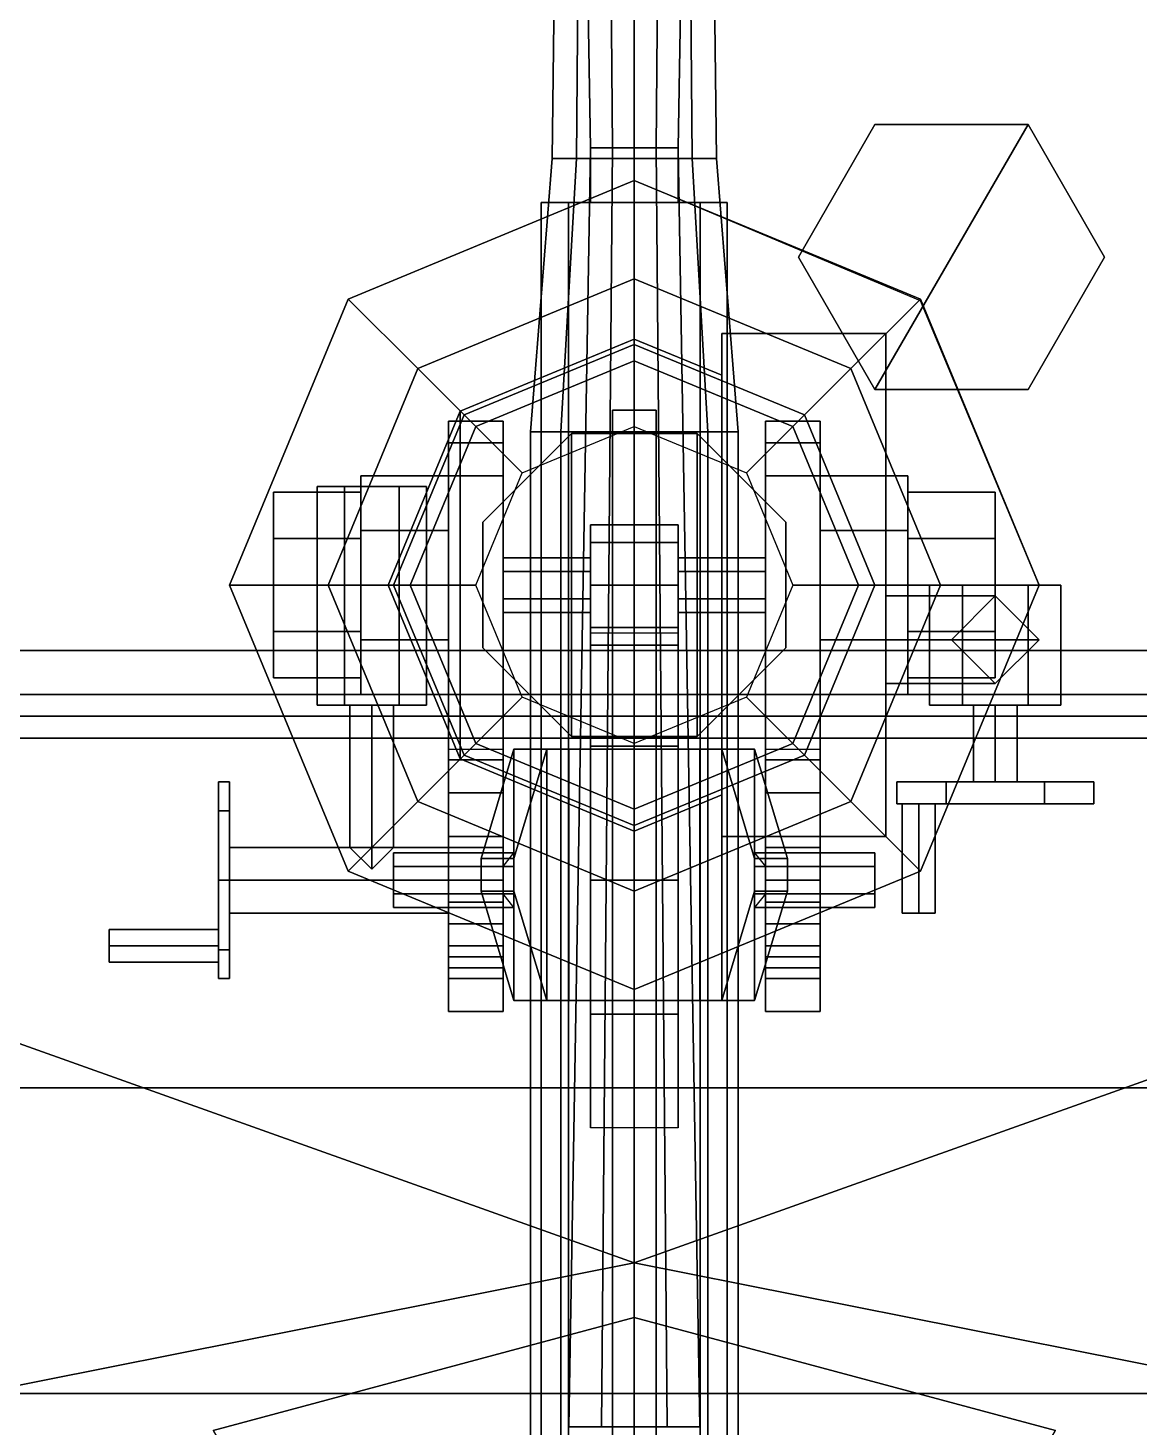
# Model space of a CAD drawing. Header units: millimetres. Extents: x -1.8 to 3, y -54.2 to 42.9.
# Drawn here: x -0.554 to 0.461, y -43.5 to -42.221 of the extents above; entities that cross this region are included whole.
import ezdxf

# ---------------------------------------------------------------- set-up
doc = ezdxf.new("R2010")
doc.units = ezdxf.units.MM
for name, color, linetype in [('barrel', 1, 'Continuous'), ('gun', 1, 'Continuous'), ('sleeve', 5, 'Continuous'), ('turret', 2, 'Continuous')]:
    doc.layers.add(name, color=color, linetype=linetype)

msp = doc.modelspace()

# ---------------------------------------------------------------- linework, layer by layer
for points in [[(-1.57, -41.73, 44.44), (-1.57, -43.19, 44.44), (1.57, -43.19, 44.44), (1.57, -41.73, 44.44)], [(0, -42.36, 44.44), (-0.2616, -42.4684, 44.44), (-0.2616, -42.4684, 44.65), (0, -42.36, 44.65)], [(0, -42.36, 44.65), (-0.2616, -42.4684, 44.65), (-0.198, -42.532, 44.65), (0, -42.45, 44.65)], [(0.2616, -42.47, 44.44), (0, -42.36, 44.44), (0, -42.36, 44.65), (0.2616, -42.4684, 44.65)], [(0.2616, -42.4684, 44.65), (0, -42.36, 44.65), (0, -42.45, 44.65), (0.198, -42.532, 44.65)], [(0, -42.45, 44.65), (-0.198, -42.532, 44.65), (-0.1556, -42.5744, 44.79), (0, -42.51, 44.79)], [(0.198, -42.532, 44.65), (0, -42.45, 44.65), (0, -42.51, 44.79), (0.1556, -42.5744, 44.79)], [(-0.2616, -42.4684, 44.44), (-0.37, -42.73, 44.44), (-0.37, -42.73, 44.65), (-0.2616, -42.4684, 44.65)], [(-0.2616, -42.4684, 44.65), (-0.37, -42.73, 44.65), (-0.28, -42.73, 44.65), (-0.198, -42.532, 44.65)], [(0.37, -42.73, 44.65), (0.2616, -42.4684, 44.65), (0.198, -42.532, 44.65), (0.28, -42.73, 44.65)], [(0.37, -42.73, 44.44), (0.2616, -42.47, 44.44), (0.2616, -42.4684, 44.65), (0.37, -42.73, 44.65)], [(-0.145, -42.585, 44.86), (0, -42.525, 44.86), (0, -42.51, 44.79), (-0.1556, -42.5744, 44.79)], [(0, -42.525, 44.86), (0.145, -42.585, 44.86), (0.1556, -42.5744, 44.79), (0, -42.51, 44.79)], [(-0.198, -42.532, 44.65), (-0.28, -42.73, 44.65), (-0.22, -42.73, 44.79), (-0.1556, -42.5744, 44.79)], [(-0.1025, -42.6275, 45.44), (0, -42.585, 45.44), (0, -42.525, 44.86), (-0.145, -42.585, 44.86)], [(0, -42.585, 45.44), (0.1025, -42.6275, 45.44), (0.145, -42.585, 44.86), (0, -42.525, 44.86)], [(0.28, -42.73, 44.65), (0.198, -42.532, 44.65), (0.1556, -42.5744, 44.79), (0.22, -42.73, 44.79)], [(-0.205, -42.73, 44.86), (-0.145, -42.585, 44.86), (-0.1556, -42.5744, 44.79), (-0.22, -42.73, 44.79)], [(0.145, -42.585, 44.86), (0.205, -42.73, 44.86), (0.22, -42.73, 44.79), (0.1556, -42.5744, 44.79)], [(-0.145, -42.73, 45.44), (-0.1025, -42.6275, 45.44), (-0.145, -42.585, 44.86), (-0.205, -42.73, 44.86)], [(0.1025, -42.6275, 45.44), (0.145, -42.73, 45.44), (0.205, -42.73, 44.86), (0.145, -42.585, 44.86)], [(-0.37, -42.73, 44.44), (-0.2616, -42.9916, 44.44), (-0.2616, -42.9916, 44.65), (-0.37, -42.73, 44.65)], [(-0.37, -42.73, 44.65), (-0.2616, -42.9916, 44.65), (-0.198, -42.928, 44.65), (-0.28, -42.73, 44.65)], [(-0.28, -42.73, 44.65), (-0.198, -42.928, 44.65), (-0.1556, -42.8856, 44.79), (-0.22, -42.73, 44.79)], [(-0.145, -42.875, 44.86), (-0.205, -42.73, 44.86), (-0.22, -42.73, 44.79), (-0.1556, -42.8856, 44.79)], [(-0.1025, -42.8325, 45.44), (-0.145, -42.73, 45.44), (-0.205, -42.73, 44.86), (-0.145, -42.875, 44.86)], [(0.145, -42.73, 45.44), (0.1025, -42.8325, 45.44), (0.145, -42.875, 44.86), (0.205, -42.73, 44.86)], [(0.205, -42.73, 44.86), (0.145, -42.875, 44.86), (0.1556, -42.8856, 44.79), (0.22, -42.73, 44.79)], [(0.198, -42.928, 44.65), (0.28, -42.73, 44.65), (0.22, -42.73, 44.79), (0.1556, -42.8856, 44.79)], [(0.2616, -42.9916, 44.65), (0.37, -42.73, 44.65), (0.28, -42.73, 44.65), (0.198, -42.928, 44.65)], [(0.2616, -42.9916, 44.44), (0.37, -42.73, 44.44), (0.37, -42.73, 44.65), (0.2616, -42.9916, 44.65)], [(-1.57, -42.79, 54.07), (0, -43.35, 54.07), (0, -43.35, 54.07), (1.57, -42.79, 54.07)], [(1.57, -42.79, 54.07), (1.57, -42.79, 53.82), (-1.57, -42.79, 53.82), (-1.57, -42.79, 54.07)], [(-1.57, -42.79, 54.07), (-0.6008, -43.4695, 54.07), (-0.6008, -43.4695, 54.07), (0, -43.35, 54.07)], [(0, -43.35, 54.07), (0.6008, -43.4695, 54.07), (0.6008, -43.4695, 54.07), (1.57, -42.79, 54.07)], [(1.49, -42.85, 54.36), (1.51, -42.83, 54.34), (-1.51, -42.83, 54.34), (-1.49, -42.85, 54.36)], [(1.51, -42.83, 54.34), (1.49, -42.85, 54.32), (-1.49, -42.85, 54.32), (-1.51, -42.83, 54.34)], [(1.49, -42.85, 54.66), (1.51, -42.83, 54.64), (-1.51, -42.83, 54.64), (-1.49, -42.85, 54.66)], [(1.51, -42.83, 54.64), (1.49, -42.85, 54.62), (-1.49, -42.85, 54.62), (-1.51, -42.83, 54.64)], [(0, -42.875, 45.44), (-0.1025, -42.8325, 45.44), (-0.145, -42.875, 44.86), (0, -42.935, 44.86)], [(0.1025, -42.8325, 45.44), (0, -42.875, 45.44), (0, -42.935, 44.86), (0.145, -42.875, 44.86)], [(1.51, -42.87, 54.34), (1.49, -42.85, 54.36), (-1.49, -42.85, 54.36), (-1.51, -42.87, 54.34)], [(1.49, -42.85, 54.32), (1.51, -42.87, 54.34), (-1.51, -42.87, 54.34), (-1.49, -42.85, 54.32)], [(1.51, -42.87, 54.64), (1.49, -42.85, 54.66), (-1.49, -42.85, 54.66), (-1.51, -42.87, 54.64)], [(1.49, -42.85, 54.62), (1.51, -42.87, 54.64), (-1.51, -42.87, 54.64), (-1.49, -42.85, 54.62)], [(0, -42.935, 44.86), (-0.145, -42.875, 44.86), (-0.1556, -42.8856, 44.79), (0, -42.95, 44.79)], [(0.145, -42.875, 44.86), (0, -42.935, 44.86), (0, -42.95, 44.79), (0.1556, -42.8856, 44.79)], [(-0.198, -42.928, 44.65), (0, -43.01, 44.65), (0, -42.95, 44.79), (-0.1556, -42.8856, 44.79)], [(0, -43.01, 44.65), (0.198, -42.928, 44.65), (0.1556, -42.8856, 44.79), (0, -42.95, 44.79)], [(-0.2616, -42.9916, 44.65), (0, -43.1, 44.65), (0, -43.01, 44.65), (-0.198, -42.928, 44.65)], [(0, -43.1, 44.65), (0.2616, -42.9916, 44.65), (0.198, -42.928, 44.65), (0, -43.01, 44.65)], [(-0.2616, -42.9916, 44.44), (0, -43.1, 44.44), (0, -43.1, 44.65), (-0.2616, -42.9916, 44.65)], [(0, -43.1, 44.44), (0.2616, -42.9916, 44.44), (0.2616, -42.9916, 44.65), (0, -43.1, 44.65)], [(-1.47, -43.19, 44.44), (-1.47, -44.79, 44.44), (1.47, -44.79, 44.44), (1.47, -43.19, 44.44)], [(0, -43.35, 54.07), (-0.6008, -43.4695, 54.07), (-0.6008, -43.4695, 54.98), (0, -43.35, 54.95)], [(0.6008, -43.4695, 54.98), (0, -43.35, 54.95), (0, -43.35, 54.95), (-0.6008, -43.4695, 54.98)], [(0.6008, -43.4695, 54.07), (0, -43.35, 54.07), (0, -43.35, 54.95), (0.6008, -43.4695, 54.98)], [(1.1102, -43.8098, 55.04), (0.6008, -43.4695, 54.98), (-0.6008, -43.4695, 54.98), (-1.1102, -43.8098, 55.04)]]:
    msp.add_3dface(points)
at = {"layer": 'barrel'}
for points in [[(-0.02, -42.33, 55.2254), (-0.04, -42.33, 55.26), (-0.045, -42.04, 55.26), (-0.0225, -42.04, 55.221)], [(-0.04, -42.33, 55.26), (-0.02, -42.33, 55.2946), (-0.0225, -42.04, 55.299), (-0.045, -42.04, 55.26)], [(0.02, -42.33, 55.2254), (-0.02, -42.33, 55.2254), (-0.0225, -42.04, 55.221), (0.0225, -42.04, 55.221)], [(-0.02, -42.33, 55.2946), (0.02, -42.33, 55.2946), (0.0225, -42.04, 55.299), (-0.0225, -42.04, 55.299)], [(0.04, -42.33, 55.26), (0.02, -42.33, 55.2254), (0.0225, -42.04, 55.221), (0.045, -42.04, 55.26)], [(0.02, -42.33, 55.2946), (0.04, -42.33, 55.26), (0.045, -42.04, 55.26), (0.0225, -42.04, 55.299)], [(-0.03, -43.5, 55.208), (-0.06, -43.5, 55.26), (-0.04, -42.33, 55.26), (-0.02, -42.33, 55.2254)], [(-0.06, -43.5, 55.26), (-0.03, -43.5, 55.312), (-0.02, -42.33, 55.2946), (-0.04, -42.33, 55.26)], [(0.03, -43.5, 55.208), (-0.03, -43.5, 55.208), (-0.02, -42.33, 55.2254), (0.02, -42.33, 55.2254)], [(-0.03, -43.5, 55.312), (0.03, -43.5, 55.312), (0.02, -42.33, 55.2946), (-0.02, -42.33, 55.2946)], [(0.06, -43.5, 55.26), (0.03, -43.5, 55.208), (0.02, -42.33, 55.2254), (0.04, -42.33, 55.26)], [(0.03, -43.5, 55.312), (0.06, -43.5, 55.26), (0.04, -42.33, 55.26), (0.02, -42.33, 55.2946)]]:
    msp.add_3dface(points, dxfattribs=at)
at = {"layer": 'gun'}
for points in [[(-0.075, -42.34, 46.1), (-0.053, -42.34, 46.153), (-0.046, -41.51, 46.146), (-0.065, -41.51, 46.1)], [(-0.053, -42.34, 46.047), (-0.075, -42.34, 46.1), (-0.065, -41.51, 46.1), (-0.046, -41.51, 46.054)], [(-0.053, -42.34, 46.153), (0, -42.34, 46.175), (0, -41.51, 46.165), (-0.046, -41.51, 46.146)], [(0, -42.34, 46.025), (-0.053, -42.34, 46.047), (-0.046, -41.51, 46.054), (0, -41.51, 46.035)], [(0, -42.34, 46.175), (0.053, -42.34, 46.153), (0.046, -41.51, 46.146), (0, -41.51, 46.165)], [(0.053, -42.34, 46.047), (0, -42.34, 46.025), (0, -41.51, 46.035), (0.046, -41.51, 46.054)], [(0.053, -42.34, 46.153), (0.075, -42.34, 46.1), (0.065, -41.51, 46.1), (0.046, -41.51, 46.146)], [(0.075, -42.34, 46.1), (0.053, -42.34, 46.047), (0.046, -41.51, 46.054), (0.065, -41.51, 46.1)], [(-0.075, -42.34, 46.1), (-0.053, -42.34, 46.047), (-0.0672, -42.59, 46.0328), (-0.095, -42.59, 46.1)], [(-0.053, -42.34, 46.153), (-0.075, -42.34, 46.1), (-0.095, -42.59, 46.1), (-0.0672, -42.59, 46.1672)], [(-0.053, -42.34, 46.047), (0, -42.34, 46.025), (0, -42.59, 46.005), (-0.0672, -42.59, 46.0328)], [(0, -42.34, 46.175), (-0.053, -42.34, 46.153), (-0.0672, -42.59, 46.1672), (0, -42.59, 46.195)], [(0, -42.34, 46.025), (0.053, -42.34, 46.047), (0.0672, -42.59, 46.0328), (0, -42.59, 46.005)], [(0.053, -42.34, 46.153), (0, -42.34, 46.175), (0, -42.59, 46.195), (0.0672, -42.59, 46.1672)], [(0.053, -42.34, 46.047), (0.075, -42.34, 46.1), (0.095, -42.59, 46.1), (0.0672, -42.59, 46.0328)], [(0.075, -42.34, 46.1), (0.053, -42.34, 46.153), (0.0672, -42.59, 46.1672), (0.095, -42.59, 46.1)], [(-0.02, -42.57, 45.9), (0, -42.57, 45.88), (0, -43.57, 45.88), (-0.02, -43.57, 45.9)], [(0, -42.57, 45.92), (-0.02, -42.57, 45.9), (-0.02, -43.57, 45.9), (0, -43.57, 45.92)], [(0, -42.57, 45.88), (0.02, -42.57, 45.9), (0.02, -43.57, 45.9), (0, -43.57, 45.88)], [(0.02, -42.57, 45.9), (0, -42.57, 45.92), (0, -43.57, 45.92), (0.02, -43.57, 45.9)], [(-0.095, -42.59, 46.1), (-0.0672, -42.59, 46.0328), (-0.0672, -43.57, 46.0328), (-0.095, -43.57, 46.1)], [(-0.0672, -42.59, 46.1672), (-0.095, -42.59, 46.1), (-0.095, -43.57, 46.1), (-0.0672, -43.57, 46.1672)], [(-0.0672, -42.59, 46.0328), (0, -42.59, 46.005), (0, -43.57, 46.005), (-0.0672, -43.57, 46.0328)], [(0, -42.59, 46.195), (-0.0672, -42.59, 46.1672), (-0.0672, -43.57, 46.1672), (0, -43.57, 46.195)], [(0, -42.59, 46.005), (0.0672, -42.59, 46.0328), (0.0672, -43.57, 46.0328), (0, -43.57, 46.005)], [(0.0672, -42.59, 46.1672), (0, -42.59, 46.195), (0, -43.57, 46.195), (0.0672, -43.57, 46.1672)], [(0.0672, -42.59, 46.0328), (0.095, -42.59, 46.1), (0.095, -43.57, 46.1), (0.0672, -43.57, 46.0328)], [(0.095, -42.59, 46.1), (0.0672, -42.59, 46.1672), (0.0672, -43.57, 46.1672), (0.095, -43.57, 46.1)]]:
    msp.add_3dface(points, dxfattribs=at)
at = {"layer": 'sleeve'}
for points in [[(-0.04, -42.34, 45.9), (0, -42.34, 45.86), (0.04, -42.34, 45.9), (0, -42.34, 45.94)], [(-0.04, -42.34, 45.9), (0, -42.34, 45.86), (0, -42.38, 45.86), (-0.04, -42.38, 45.9)], [(0, -42.34, 45.94), (-0.04, -42.34, 45.9), (-0.04, -42.38, 45.9), (0, -42.38, 45.94)], [(0, -42.34, 45.86), (0.04, -42.34, 45.9), (0.04, -42.38, 45.9), (0, -42.38, 45.86)], [(0.04, -42.34, 45.9), (0, -42.34, 45.94), (0, -42.38, 45.94), (0.04, -42.38, 45.9)], [(0.085, -42.38, 45.9), (-0.0601, -42.38, 45.8399), (-0.085, -42.38, 45.9), (0.0601, -42.38, 45.9601)], [(0.0601, -42.38, 45.9601), (-0.085, -42.38, 45.9), (-0.0601, -42.38, 45.9601), (0, -42.38, 45.985)], [(-0.085, -42.38, 45.9), (-0.0601, -42.38, 45.8399), (-0.0601, -43.57, 45.8399), (-0.085, -43.57, 45.9)], [(-0.0601, -42.38, 45.9601), (-0.085, -42.38, 45.9), (-0.085, -43.57, 45.9), (-0.0601, -43.57, 45.9601)], [(0.0601, -42.38, 45.8399), (0, -42.38, 45.815), (-0.0601, -42.38, 45.8399), (0.085, -42.38, 45.9)], [(-0.0601, -42.38, 45.8399), (0, -42.38, 45.815), (0, -43.57, 45.815), (-0.0601, -43.57, 45.8399)], [(0, -42.38, 45.985), (-0.0601, -42.38, 45.9601), (-0.0601, -43.57, 45.9601), (0, -43.57, 45.985)], [(0, -42.38, 45.815), (0.0601, -42.38, 45.8399), (0.0601, -43.57, 45.8399), (0, -43.57, 45.815)], [(0.0601, -42.38, 45.9601), (0, -42.38, 45.985), (0, -43.57, 45.985), (0.0601, -43.57, 45.9601)], [(0.0601, -42.38, 45.8399), (0.085, -42.38, 45.9), (0.085, -43.57, 45.9), (0.0601, -43.57, 45.8399)], [(0.085, -42.38, 45.9), (0.0601, -42.38, 45.9601), (0.0601, -43.57, 45.9601), (0.085, -43.57, 45.9)], [(-0.04, -42.7737, 45.8037), (-0.04, -42.8775, 45.7344), (-0.04, -43.1225, 45.7344), (-0.04, -43.2263, 45.8037)], [(0.04, -42.7737, 45.8037), (0.04, -42.8775, 45.7344), (-0.04, -42.8775, 45.7344), (-0.04, -42.7737, 45.8037)], [(0.04, -43.2263, 45.8037), (0.04, -43.1225, 45.7344), (0.04, -42.8775, 45.7344), (0.04, -42.7737, 45.8037)], [(-0.04, -42.8775, 45.7344), (-0.04, -43, 45.71), (-0.04, -43, 45.71), (-0.04, -43.1225, 45.7344)], [(0.04, -42.8775, 45.7344), (0.04, -43, 45.71), (-0.04, -43, 45.71), (-0.04, -42.8775, 45.7344)], [(0.04, -43.1225, 45.7344), (0.04, -43, 45.71), (0.04, -43, 45.71), (0.04, -42.8775, 45.7344)], [(-0.11, -42.98, 46.08), (-0.08, -42.88, 46.02), (-0.11, -42.88, 46.02), (-0.14, -42.98, 46.08)], [(-0.11, -42.88, 46.02), (-0.11, -43.11, 46.02), (-0.14, -43.01, 46.08), (-0.14, -42.98, 46.08)], [(-0.11, -43.01, 46.08), (-0.08, -43.11, 46.02), (-0.08, -42.88, 46.02), (-0.11, -42.98, 46.08)], [(-0.08, -42.88, 45.87), (-0.04, -42.88, 45.81), (-0.06, -42.88, 45.8), (-0.11, -42.88, 45.87)], [(-0.06, -42.88, 45.8), (-0.06, -43.11, 45.8), (-0.11, -43.11, 45.87), (-0.11, -42.88, 45.87)], [(-0.11, -42.88, 45.87), (-0.11, -43.11, 45.87), (-0.11, -43.11, 46.02), (-0.11, -42.88, 46.02)], [(-0.08, -42.88, 46.02), (-0.08, -42.88, 45.87), (-0.11, -42.88, 45.87), (-0.11, -42.88, 46.02)], [(-0.08, -43.11, 45.87), (-0.04, -43.11, 45.81), (-0.04, -42.88, 45.81), (-0.08, -42.88, 45.87)], [(-0.08, -43.11, 46.02), (-0.08, -43.11, 45.87), (-0.08, -42.88, 45.87), (-0.08, -42.88, 46.02)], [(-0.04, -42.88, 45.81), (0.04, -42.88, 45.81), (0.06, -42.88, 45.8), (-0.06, -42.88, 45.8)], [(0.06, -42.88, 45.8), (0.06, -43.11, 45.8), (-0.06, -43.11, 45.8), (-0.06, -42.88, 45.8)], [(-0.04, -43.11, 45.81), (0.04, -43.11, 45.81), (0.04, -42.88, 45.81), (-0.04, -42.88, 45.81)], [(0.11, -42.88, 45.87), (0.06, -42.88, 45.8), (0.04, -42.88, 45.81), (0.08, -42.88, 45.87)], [(0.08, -42.88, 45.87), (0.04, -42.88, 45.81), (0.04, -43.11, 45.81), (0.08, -43.11, 45.87)], [(0.06, -43.11, 45.8), (0.06, -42.88, 45.8), (0.11, -42.88, 45.87), (0.11, -43.11, 45.87)], [(0.11, -42.88, 46.02), (0.11, -42.88, 45.87), (0.08, -42.88, 45.87), (0.08, -42.88, 46.02)], [(0.08, -42.88, 45.87), (0.08, -43.11, 45.87), (0.08, -43.11, 46.02), (0.08, -42.88, 46.02)], [(0.11, -42.98, 46.08), (0.08, -42.88, 46.02), (0.08, -43.11, 46.02), (0.11, -43.01, 46.08)], [(0.14, -42.98, 46.08), (0.11, -42.88, 46.02), (0.08, -42.88, 46.02), (0.11, -42.98, 46.08)], [(0.11, -43.11, 46.02), (0.11, -43.11, 45.87), (0.11, -42.88, 45.87), (0.11, -42.88, 46.02)], [(0.11, -43.11, 46.02), (0.11, -42.88, 46.02), (0.14, -42.98, 46.08), (0.14, -43.01, 46.08)], [(-0.22, -43.025, 46.03), (-0.22, -42.975, 46.03), (-0.22, -42.9875, 46.0083), (-0.22, -43.0125, 46.0083)], [(-0.22, -43.0125, 46.0517), (-0.22, -42.9875, 46.0517), (-0.22, -42.975, 46.03), (-0.22, -43.025, 46.03)], [(-0.11, -42.975, 46.03), (-0.11, -42.9875, 46.0083), (-0.22, -42.9875, 46.0083), (-0.22, -42.975, 46.03)], [(-0.12, -42.9875, 46.0517), (-0.11, -42.975, 46.03), (-0.22, -42.975, 46.03), (-0.22, -42.9875, 46.0517)], [(-0.14, -42.98, 46.08), (-0.14, -43.01, 46.08), (-0.11, -43.01, 46.08), (-0.11, -42.98, 46.08)], [(0.22, -42.975, 46.03), (0.22, -42.9875, 46.0083), (0.11, -42.9875, 46.0083), (0.11, -42.975, 46.03)], [(0.22, -42.9875, 46.0517), (0.22, -42.975, 46.03), (0.11, -42.975, 46.03), (0.12, -42.9875, 46.0517)], [(0.14, -43.01, 46.08), (0.14, -42.98, 46.08), (0.11, -42.98, 46.08), (0.11, -43.01, 46.08)], [(0.22, -43.0125, 46.0083), (0.22, -42.9875, 46.0083), (0.22, -42.975, 46.03), (0.22, -43.025, 46.03)], [(0.22, -43.025, 46.03), (0.22, -42.975, 46.03), (0.22, -42.9875, 46.0517), (0.22, -43.0125, 46.0517)], [(-0.11, -42.9875, 46.0083), (-0.11, -43.0125, 46.0083), (-0.22, -43.0125, 46.0083), (-0.22, -42.9875, 46.0083)], [(-0.12, -43.0125, 46.0517), (-0.12, -42.9875, 46.0517), (-0.22, -42.9875, 46.0517), (-0.22, -43.0125, 46.0517)], [(0.22, -42.9875, 46.0083), (0.22, -43.0125, 46.0083), (0.11, -43.0125, 46.0083), (0.11, -42.9875, 46.0083)], [(0.22, -43.0125, 46.0517), (0.22, -42.9875, 46.0517), (0.12, -42.9875, 46.0517), (0.12, -43.0125, 46.0517)], [(0.04, -43, 45.71), (0.04, -43.1225, 45.7344), (-0.04, -43.1225, 45.7344), (-0.04, -43, 45.71)], [(-0.11, -43.0125, 46.0083), (-0.11, -43.025, 46.03), (-0.22, -43.025, 46.03), (-0.22, -43.0125, 46.0083)], [(-0.11, -43.025, 46.03), (-0.12, -43.0125, 46.0517), (-0.22, -43.0125, 46.0517), (-0.22, -43.025, 46.03)], [(-0.14, -43.01, 46.08), (-0.11, -43.11, 46.02), (-0.08, -43.11, 46.02), (-0.11, -43.01, 46.08)], [(0.11, -43.01, 46.08), (0.08, -43.11, 46.02), (0.11, -43.11, 46.02), (0.14, -43.01, 46.08)], [(0.22, -43.0125, 46.0083), (0.22, -43.025, 46.03), (0.11, -43.025, 46.03), (0.11, -43.0125, 46.0083)], [(0.22, -43.025, 46.03), (0.22, -43.0125, 46.0517), (0.12, -43.0125, 46.0517), (0.11, -43.025, 46.03)], [(-0.11, -43.11, 45.87), (-0.06, -43.11, 45.8), (-0.04, -43.11, 45.81), (-0.08, -43.11, 45.87)], [(-0.11, -43.11, 46.02), (-0.11, -43.11, 45.87), (-0.08, -43.11, 45.87), (-0.08, -43.11, 46.02)], [(-0.06, -43.11, 45.8), (0.06, -43.11, 45.8), (0.04, -43.11, 45.81), (-0.04, -43.11, 45.81)], [(0.08, -43.11, 45.87), (0.04, -43.11, 45.81), (0.06, -43.11, 45.8), (0.11, -43.11, 45.87)], [(0.08, -43.11, 46.02), (0.08, -43.11, 45.87), (0.11, -43.11, 45.87), (0.11, -43.11, 46.02)], [(0.04, -43.1225, 45.7344), (0.04, -43.2263, 45.8037), (-0.04, -43.2263, 45.8037), (-0.04, -43.1225, 45.7344)]]:
    msp.add_3dface(points, dxfattribs=at)
at = {"layer": 'turret'}
for points in [[(0.36, -42.3088, 45.36), (0.22, -42.5512, 45.36), (0.15, -42.43, 45.36), (0.22, -42.3088, 45.36)], [(0.22, -42.5512, 45.4), (0.36, -42.3088, 45.4), (0.22, -42.3088, 45.4), (0.15, -42.43, 45.4)], [(0.22, -42.3088, 45.36), (0.15, -42.43, 45.36), (0.15, -42.43, 45.4), (0.22, -42.3088, 45.4)], [(0.43, -42.43, 45.36), (0.36, -42.5512, 45.36), (0.22, -42.5512, 45.36), (0.36, -42.3088, 45.36)], [(0.36, -42.5512, 45.4), (0.43, -42.43, 45.4), (0.36, -42.3088, 45.4), (0.22, -42.5512, 45.4)], [(0.36, -42.3088, 45.36), (0.22, -42.3088, 45.36), (0.22, -42.3088, 45.4), (0.36, -42.3088, 45.4)], [(0.43, -42.43, 45.36), (0.36, -42.3088, 45.36), (0.36, -42.3088, 45.4), (0.43, -42.43, 45.4)], [(0.15, -42.43, 45.36), (0.22, -42.5512, 45.36), (0.22, -42.5512, 45.4), (0.15, -42.43, 45.4)], [(0.36, -42.5512, 45.36), (0.43, -42.43, 45.36), (0.43, -42.43, 45.4), (0.36, -42.5512, 45.4)], [(0, -42.505, 45.54), (-0.1591, -42.5709, 45.54), (-0.1591, -42.8891, 45.54), (0, -42.955, 45.54)], [(0, -42.955, 45.44), (-0.1591, -42.8891, 45.44), (-0.1591, -42.5709, 45.44), (0, -42.505, 45.44)], [(0, -42.505, 45.44), (-0.1591, -42.5709, 45.44), (-0.1591, -42.5709, 45.54), (0, -42.505, 45.54)], [(0.08, -42.9219, 45.44), (0, -42.955, 45.44), (0, -42.505, 45.44), (0.08, -42.5381, 45.44)], [(0.08, -42.5381, 45.44), (0, -42.505, 45.44), (0, -42.505, 45.54), (0.08, -42.5381, 45.54)], [(0.08, -42.5381, 45.54), (0, -42.505, 45.54), (0, -42.955, 45.54), (0.08, -42.9219, 45.54)], [(0.23, -42.96, 44.95), (0.08, -42.96, 44.95), (0.08, -42.5, 44.95), (0.23, -42.5, 44.95)], [(0.08, -42.5, 45.54), (0.08, -42.5, 44.95), (0.08, -42.96, 44.95), (0.08, -42.96, 45.54)], [(0.23, -42.5, 44.95), (0.08, -42.5, 44.95), (0.08, -42.5, 45.54), (0.23, -42.5, 45.54)], [(0.23, -42.5, 45.54), (0.08, -42.5, 45.54), (0.08, -42.96, 45.54), (0.23, -42.96, 45.54)], [(0.23, -42.96, 45.54), (0.23, -42.96, 44.95), (0.23, -42.5, 44.95), (0.23, -42.5, 45.54)], [(0.22, -42.5512, 45.36), (0.36, -42.5512, 45.36), (0.36, -42.5512, 45.4), (0.22, -42.5512, 45.4)], [(-0.1591, -42.5709, 45.54), (-0.225, -42.73, 45.54), (-0.225, -42.73, 45.54), (-0.1591, -42.8891, 45.54)], [(-0.1591, -42.8891, 45.44), (-0.225, -42.73, 45.44), (-0.225, -42.73, 45.44), (-0.1591, -42.5709, 45.44)], [(-0.1591, -42.5709, 45.44), (-0.225, -42.73, 45.44), (-0.225, -42.73, 45.54), (-0.1591, -42.5709, 45.54)], [(-0.17, -42.58, 45.65), (-0.17, -42.88, 45.65), (-0.17, -42.89, 45.7), (-0.17, -42.58, 45.8)], [(-0.12, -42.58, 45.8), (-0.12, -42.58, 45.65), (-0.17, -42.58, 45.65), (-0.17, -42.58, 45.8)], [(-0.12, -42.6, 45.84), (-0.12, -42.58, 45.8), (-0.17, -42.58, 45.8), (-0.17, -42.6, 45.84)], [(-0.17, -42.58, 45.8), (-0.17, -42.89, 45.7), (-0.17, -42.92, 45.77), (-0.17, -42.6, 45.84)], [(-0.12, -42.89, 45.7), (-0.12, -42.88, 45.65), (-0.12, -42.58, 45.65), (-0.12, -42.58, 45.8)], [(-0.12, -42.92, 45.77), (-0.12, -42.89, 45.7), (-0.12, -42.58, 45.8), (-0.12, -42.6, 45.84)], [(0.12, -42.58, 45.65), (0.12, -42.88, 45.65), (0.12, -42.89, 45.7), (0.12, -42.58, 45.8)], [(0.17, -42.58, 45.8), (0.17, -42.58, 45.65), (0.12, -42.58, 45.65), (0.12, -42.58, 45.8)], [(0.17, -42.6, 45.84), (0.17, -42.58, 45.8), (0.12, -42.58, 45.8), (0.12, -42.6, 45.84)], [(0.12, -42.58, 45.8), (0.12, -42.89, 45.7), (0.12, -42.92, 45.77), (0.12, -42.6, 45.84)], [(0.17, -42.89, 45.7), (0.17, -42.88, 45.65), (0.17, -42.58, 45.65), (0.17, -42.58, 45.8)], [(0.17, -42.92, 45.77), (0.17, -42.89, 45.7), (0.17, -42.58, 45.8), (0.17, -42.6, 45.84)], [(-0.1386, -42.7874, 45.65), (-0.0574, -42.8686, 45.65), (-0.0574, -42.5914, 45.65), (-0.1386, -42.6726, 45.65)], [(-0.0574, -42.5914, 45.54), (-0.1386, -42.6726, 45.54), (-0.1386, -42.6726, 45.65), (-0.0574, -42.5914, 45.65)], [(-0.0574, -42.8686, 45.65), (-0.0574, -42.8686, 45.56), (-0.0574, -42.5914, 45.56), (-0.0574, -42.5914, 45.65)], [(-0.0574, -42.8686, 45.56), (0.0574, -42.8686, 45.56), (0.0574, -42.5914, 45.56), (-0.0574, -42.5914, 45.56)], [(0.0574, -42.5914, 45.54), (-0.0574, -42.5914, 45.54), (-0.0574, -42.5914, 45.56), (0.0574, -42.5914, 45.56)], [(0.0574, -42.8686, 45.65), (0.1386, -42.7874, 45.65), (0.1386, -42.6726, 45.65), (0.0574, -42.5914, 45.65)], [(0.0574, -42.8686, 45.56), (0.0574, -42.8686, 45.65), (0.0574, -42.5914, 45.65), (0.0574, -42.5914, 45.56)], [(0.1386, -42.6726, 45.54), (0.0574, -42.5914, 45.54), (0.0574, -42.5914, 45.65), (0.1386, -42.6726, 45.65)], [(-0.17, -42.6, 45.84), (-0.17, -42.92, 45.77), (-0.17, -42.97, 45.82), (-0.17, -42.63, 45.87)], [(-0.12, -42.63, 45.87), (-0.12, -42.6, 45.84), (-0.17, -42.6, 45.84), (-0.17, -42.63, 45.87)], [(-0.12, -42.97, 45.82), (-0.12, -42.92, 45.77), (-0.12, -42.6, 45.84), (-0.12, -42.63, 45.87)], [(0.12, -42.6, 45.84), (0.12, -42.92, 45.77), (0.12, -42.97, 45.82), (0.12, -42.63, 45.87)], [(0.17, -42.63, 45.87), (0.17, -42.6, 45.84), (0.12, -42.6, 45.84), (0.12, -42.63, 45.87)], [(0.17, -42.97, 45.82), (0.17, -42.92, 45.77), (0.17, -42.6, 45.84), (0.17, -42.63, 45.87)], [(-0.17, -42.68, 45.8666), (-0.17, -42.63, 45.78), (-0.25, -42.63, 45.78), (-0.25, -42.68, 45.8666)], [(-0.25, -42.68, 45.8666), (-0.25, -42.63, 45.78), (-0.25, -42.645, 45.78), (-0.25, -42.6875, 45.8536)], [(-0.17, -42.63, 45.78), (-0.17, -42.68, 45.6934), (-0.25, -42.68, 45.6934), (-0.25, -42.63, 45.78)], [(-0.25, -42.63, 45.78), (-0.25, -42.68, 45.6934), (-0.25, -42.6875, 45.7064), (-0.25, -42.645, 45.78)], [(-0.17, -42.63, 45.87), (-0.17, -42.97, 45.82), (-0.17, -43.02, 45.85), (-0.17, -42.92, 45.98)], [(-0.12, -42.92, 45.98), (-0.12, -42.63, 45.87), (-0.17, -42.63, 45.87), (-0.17, -42.92, 45.98)], [(-0.12, -43.02, 45.85), (-0.12, -42.97, 45.82), (-0.12, -42.63, 45.87), (-0.12, -42.92, 45.98)], [(0.12, -42.63, 45.87), (0.12, -42.97, 45.82), (0.12, -43.02, 45.85), (0.12, -42.92, 45.98)], [(0.17, -42.92, 45.98), (0.17, -42.63, 45.87), (0.12, -42.63, 45.87), (0.12, -42.92, 45.98)], [(0.17, -42.63, 45.78), (0.17, -42.68, 45.8666), (0.25, -42.68, 45.8666), (0.25, -42.63, 45.78)], [(0.17, -43.02, 45.85), (0.17, -42.97, 45.82), (0.17, -42.63, 45.87), (0.17, -42.92, 45.98)], [(0.17, -42.68, 45.6934), (0.17, -42.63, 45.78), (0.25, -42.63, 45.78), (0.25, -42.68, 45.6934)], [(0.25, -42.63, 45.78), (0.25, -42.68, 45.8666), (0.25, -42.6875, 45.8536), (0.25, -42.645, 45.78)], [(0.25, -42.68, 45.6934), (0.25, -42.63, 45.78), (0.25, -42.645, 45.78), (0.25, -42.6875, 45.7064)], [(-0.25, -42.6875, 45.8536), (-0.25, -42.645, 45.78), (-0.33, -42.645, 45.78), (-0.33, -42.6875, 45.8536)], [(-0.33, -42.7725, 45.8536), (-0.33, -42.6875, 45.8536), (-0.33, -42.645, 45.78), (-0.33, -42.815, 45.78)], [(-0.25, -42.645, 45.78), (-0.25, -42.6875, 45.7064), (-0.33, -42.6875, 45.7064), (-0.33, -42.645, 45.78)], [(-0.33, -42.815, 45.78), (-0.33, -42.645, 45.78), (-0.33, -42.6875, 45.7064), (-0.33, -42.7725, 45.7064)], [(-0.29, -42.84, 45.91), (-0.265, -42.84, 45.9533), (-0.265, -42.64, 45.9533), (-0.29, -42.64, 45.91)], [(-0.265, -42.84, 45.8667), (-0.29, -42.84, 45.91), (-0.29, -42.64, 45.91), (-0.265, -42.64, 45.8667)], [(-0.265, -42.64, 45.9533), (-0.215, -42.64, 45.9533), (-0.19, -42.64, 45.91), (-0.29, -42.64, 45.91)], [(-0.29, -42.64, 45.91), (-0.19, -42.64, 45.91), (-0.215, -42.64, 45.8667), (-0.265, -42.64, 45.8667)], [(-0.265, -42.84, 45.9533), (-0.215, -42.84, 45.9533), (-0.215, -42.64, 45.9533), (-0.265, -42.64, 45.9533)], [(-0.215, -42.84, 45.8667), (-0.265, -42.84, 45.8667), (-0.265, -42.64, 45.8667), (-0.215, -42.64, 45.8667)], [(-0.215, -42.84, 45.9533), (-0.19, -42.84, 45.91), (-0.19, -42.64, 45.91), (-0.215, -42.64, 45.9533)], [(-0.19, -42.84, 45.91), (-0.215, -42.84, 45.8667), (-0.215, -42.64, 45.8667), (-0.19, -42.64, 45.91)], [(0.25, -42.645, 45.78), (0.25, -42.6875, 45.8536), (0.33, -42.6875, 45.8536), (0.33, -42.645, 45.78)], [(0.25, -42.6875, 45.7064), (0.25, -42.645, 45.78), (0.33, -42.645, 45.78), (0.33, -42.6875, 45.7064)], [(0.33, -42.815, 45.78), (0.33, -42.645, 45.78), (0.33, -42.6875, 45.8536), (0.33, -42.7725, 45.8536)], [(0.33, -42.7725, 45.7064), (0.33, -42.6875, 45.7064), (0.33, -42.645, 45.78), (0.33, -42.815, 45.78)], [(-0.1386, -42.6726, 45.54), (-0.1386, -42.7874, 45.54), (-0.1386, -42.7874, 45.65), (-0.1386, -42.6726, 45.65)], [(0.1386, -42.7874, 45.54), (0.1386, -42.6726, 45.54), (0.1386, -42.6726, 45.65), (0.1386, -42.7874, 45.65)], [(-0.17, -42.78, 45.8666), (-0.17, -42.68, 45.8666), (-0.25, -42.68, 45.8666), (-0.25, -42.78, 45.8666)], [(-0.25, -42.78, 45.8666), (-0.25, -42.68, 45.8666), (-0.25, -42.6875, 45.8536), (-0.25, -42.7725, 45.8536)], [(-0.17, -42.68, 45.6934), (-0.17, -42.78, 45.6934), (-0.25, -42.78, 45.6934), (-0.25, -42.68, 45.6934)], [(-0.25, -42.68, 45.6934), (-0.25, -42.78, 45.6934), (-0.25, -42.7725, 45.7064), (-0.25, -42.6875, 45.7064)], [(0.04, -42.6911, 45.8189), (0.04, -42.675, 45.78), (-0.04, -42.675, 45.78), (-0.04, -42.6911, 45.8189)], [(0.04, -42.675, 45.78), (0.04, -42.6911, 45.7411), (-0.04, -42.6911, 45.7411), (-0.04, -42.675, 45.78)], [(-0.04, -42.785, 45.78), (-0.04, -42.6911, 45.8189), (-0.04, -42.675, 45.78), (-0.04, -42.7689, 45.7411)], [(-0.04, -42.7689, 45.7411), (-0.04, -42.675, 45.78), (-0.04, -42.6911, 45.7411), (-0.04, -42.73, 45.725)], [(0.04, -42.7689, 45.8189), (0.04, -42.675, 45.78), (0.04, -42.6911, 45.8189), (0.04, -42.73, 45.835)], [(0.04, -42.785, 45.78), (0.04, -42.6911, 45.7411), (0.04, -42.675, 45.78), (0.04, -42.7689, 45.8189)], [(0.17, -42.68, 45.8666), (0.17, -42.78, 45.8666), (0.25, -42.78, 45.8666), (0.25, -42.68, 45.8666)], [(0.17, -42.78, 45.6934), (0.17, -42.68, 45.6934), (0.25, -42.68, 45.6934), (0.25, -42.78, 45.6934)], [(0.25, -42.68, 45.8666), (0.25, -42.78, 45.8666), (0.25, -42.7725, 45.8536), (0.25, -42.6875, 45.8536)], [(0.25, -42.78, 45.6934), (0.25, -42.68, 45.6934), (0.25, -42.6875, 45.7064), (0.25, -42.7725, 45.7064)], [(-0.25, -42.7725, 45.8536), (-0.25, -42.6875, 45.8536), (-0.33, -42.6875, 45.8536), (-0.33, -42.7725, 45.8536)], [(-0.25, -42.6875, 45.7064), (-0.25, -42.7725, 45.7064), (-0.33, -42.7725, 45.7064), (-0.33, -42.6875, 45.7064)], [(0.04, -42.73, 45.835), (0.04, -42.6911, 45.8189), (-0.04, -42.6911, 45.8189), (-0.04, -42.73, 45.835)], [(-0.04, -42.7689, 45.8189), (-0.04, -42.73, 45.835), (-0.04, -42.6911, 45.8189), (-0.04, -42.785, 45.78)], [(0.04, -42.6911, 45.7411), (0.04, -42.73, 45.725), (-0.04, -42.73, 45.725), (-0.04, -42.6911, 45.7411)], [(0.04, -42.7689, 45.7411), (0.04, -42.73, 45.725), (0.04, -42.6911, 45.7411), (0.04, -42.785, 45.78)], [(0.25, -42.6875, 45.8536), (0.25, -42.7725, 45.8536), (0.33, -42.7725, 45.8536), (0.33, -42.6875, 45.8536)], [(0.25, -42.7725, 45.7064), (0.25, -42.6875, 45.7064), (0.33, -42.6875, 45.7064), (0.33, -42.7725, 45.7064)], [(-0.04, -42.7175, 45.8017), (-0.04, -42.705, 45.78), (-0.12, -42.705, 45.78), (-0.12, -42.7175, 45.8017)], [(-0.04, -42.705, 45.78), (-0.04, -42.7175, 45.7583), (-0.12, -42.7175, 45.7583), (-0.12, -42.705, 45.78)], [(0.12, -42.705, 45.78), (0.12, -42.7175, 45.7583), (0.04, -42.7175, 45.7583), (0.04, -42.705, 45.78)], [(0.12, -42.7175, 45.8017), (0.12, -42.705, 45.78), (0.04, -42.705, 45.78), (0.04, -42.7175, 45.8017)], [(-0.04, -42.7425, 45.8017), (-0.04, -42.7175, 45.8017), (-0.12, -42.7175, 45.8017), (-0.12, -42.7425, 45.8017)], [(-0.04, -42.7175, 45.7583), (-0.04, -42.7425, 45.7583), (-0.12, -42.7425, 45.7583), (-0.12, -42.7175, 45.7583)], [(0.12, -42.7175, 45.7583), (0.12, -42.7425, 45.7583), (0.04, -42.7425, 45.7583), (0.04, -42.7175, 45.7583)], [(0.12, -42.7425, 45.8017), (0.12, -42.7175, 45.8017), (0.04, -42.7175, 45.8017), (0.04, -42.7425, 45.8017)], [(-0.225, -42.73, 45.44), (-0.1591, -42.8891, 45.44), (-0.1591, -42.8891, 45.54), (-0.225, -42.73, 45.54)], [(0.04, -42.7689, 45.8189), (0.04, -42.73, 45.835), (-0.04, -42.73, 45.835), (-0.04, -42.7689, 45.8189)], [(0.04, -42.73, 45.725), (0.04, -42.7689, 45.7411), (-0.04, -42.7689, 45.7411), (-0.04, -42.73, 45.725)], [(0.27, -42.73, 45.56), (0.3, -42.73, 45.508), (0.3, -42.84, 45.508), (0.27, -42.84, 45.56)], [(0.3, -42.73, 45.612), (0.27, -42.73, 45.56), (0.27, -42.84, 45.56), (0.3, -42.84, 45.612)], [(0.3, -42.73, 45.612), (0.36, -42.73, 45.612), (0.39, -42.73, 45.56), (0.27, -42.73, 45.56)], [(0.27, -42.73, 45.56), (0.39, -42.73, 45.56), (0.36, -42.73, 45.508), (0.3, -42.73, 45.508)], [(0.3, -42.73, 45.508), (0.36, -42.73, 45.508), (0.36, -42.84, 45.508), (0.3, -42.84, 45.508)], [(0.36, -42.73, 45.612), (0.3, -42.73, 45.612), (0.3, -42.84, 45.612), (0.36, -42.84, 45.612)], [(0.36, -42.73, 45.508), (0.39, -42.73, 45.56), (0.39, -42.84, 45.56), (0.36, -42.84, 45.508)], [(0.39, -42.73, 45.56), (0.36, -42.73, 45.612), (0.36, -42.84, 45.612), (0.39, -42.84, 45.56)], [(-0.04, -42.755, 45.78), (-0.04, -42.7425, 45.8017), (-0.12, -42.7425, 45.8017), (-0.12, -42.755, 45.78)], [(-0.04, -42.7425, 45.7583), (-0.04, -42.755, 45.78), (-0.12, -42.755, 45.78), (-0.12, -42.7425, 45.7583)], [(0.12, -42.7425, 45.7583), (0.12, -42.755, 45.78), (0.04, -42.755, 45.78), (0.04, -42.7425, 45.7583)], [(0.12, -42.755, 45.78), (0.12, -42.7425, 45.8017), (0.04, -42.7425, 45.8017), (0.04, -42.755, 45.78)], [(0.33, -42.74, 45.4), (0.37, -42.78, 45.36), (0.23, -42.78, 45.36), (0.23, -42.74, 45.4)], [(0.29, -42.78, 45.44), (0.33, -42.74, 45.4), (0.23, -42.74, 45.4), (0.23, -42.78, 45.44)], [(0.33, -42.74, 45.4), (0.29, -42.78, 45.44), (0.29, -42.78, 45.53), (0.33, -42.74, 45.53)], [(0.37, -42.78, 45.36), (0.33, -42.74, 45.4), (0.33, -42.74, 45.53), (0.37, -42.78, 45.53)], [(-0.25, -42.815, 45.78), (-0.25, -42.7725, 45.8536), (-0.33, -42.7725, 45.8536), (-0.33, -42.815, 45.78)], [(-0.25, -42.7725, 45.7064), (-0.25, -42.815, 45.78), (-0.33, -42.815, 45.78), (-0.33, -42.7725, 45.7064)], [(-0.25, -42.83, 45.78), (-0.25, -42.78, 45.8666), (-0.25, -42.7725, 45.8536), (-0.25, -42.815, 45.78)], [(-0.25, -42.78, 45.6934), (-0.25, -42.83, 45.78), (-0.25, -42.815, 45.78), (-0.25, -42.7725, 45.7064)], [(0.04, -42.785, 45.78), (0.04, -42.7689, 45.8189), (-0.04, -42.7689, 45.8189), (-0.04, -42.785, 45.78)], [(0.04, -42.7689, 45.7411), (0.04, -42.785, 45.78), (-0.04, -42.785, 45.78), (-0.04, -42.7689, 45.7411)], [(0.25, -42.78, 45.8666), (0.25, -42.83, 45.78), (0.25, -42.815, 45.78), (0.25, -42.7725, 45.8536)], [(0.25, -42.7725, 45.8536), (0.25, -42.815, 45.78), (0.33, -42.815, 45.78), (0.33, -42.7725, 45.8536)], [(0.25, -42.83, 45.78), (0.25, -42.78, 45.6934), (0.25, -42.7725, 45.7064), (0.25, -42.815, 45.78)], [(0.25, -42.815, 45.78), (0.25, -42.7725, 45.7064), (0.33, -42.7725, 45.7064), (0.33, -42.815, 45.78)], [(-0.17, -42.83, 45.78), (-0.17, -42.78, 45.8666), (-0.25, -42.78, 45.8666), (-0.25, -42.83, 45.78)], [(-0.17, -42.78, 45.6934), (-0.17, -42.83, 45.78), (-0.25, -42.83, 45.78), (-0.25, -42.78, 45.6934)], [(-0.1386, -42.7874, 45.54), (-0.0574, -42.8686, 45.54), (-0.0574, -42.8686, 45.65), (-0.1386, -42.7874, 45.65)], [(0.0574, -42.8686, 45.54), (0.1386, -42.7874, 45.54), (0.1386, -42.7874, 45.65), (0.0574, -42.8686, 45.65)], [(0.17, -42.78, 45.8666), (0.17, -42.83, 45.78), (0.25, -42.83, 45.78), (0.25, -42.78, 45.8666)], [(0.17, -42.83, 45.78), (0.17, -42.78, 45.6934), (0.25, -42.78, 45.6934), (0.25, -42.83, 45.78)], [(0.37, -42.78, 45.36), (0.33, -42.82, 45.4), (0.23, -42.82, 45.4), (0.23, -42.78, 45.36)], [(0.33, -42.82, 45.4), (0.29, -42.78, 45.44), (0.23, -42.78, 45.44), (0.23, -42.82, 45.4)], [(0.29, -42.78, 45.44), (0.33, -42.82, 45.4), (0.33, -42.82, 45.53), (0.29, -42.78, 45.53)], [(0.33, -42.82, 45.4), (0.37, -42.78, 45.36), (0.37, -42.78, 45.53), (0.33, -42.82, 45.53)], [(-0.29, -42.84, 45.91), (-0.19, -42.84, 45.91), (-0.215, -42.84, 45.9533), (-0.265, -42.84, 45.9533)], [(-0.265, -42.84, 45.8667), (-0.215, -42.84, 45.8667), (-0.19, -42.84, 45.91), (-0.29, -42.84, 45.91)], [(-0.26, -42.97, 45.91), (-0.24, -42.99, 45.93), (-0.24, -42.84, 45.93), (-0.26, -42.84, 45.91)], [(-0.24, -42.99, 45.89), (-0.26, -42.97, 45.91), (-0.26, -42.84, 45.91), (-0.24, -42.84, 45.89)], [(-0.24, -42.99, 45.93), (-0.22, -42.97, 45.91), (-0.22, -42.84, 45.91), (-0.24, -42.84, 45.93)], [(-0.22, -42.97, 45.91), (-0.24, -42.99, 45.89), (-0.24, -42.84, 45.89), (-0.22, -42.84, 45.91)], [(0.36, -42.84, 45.612), (0.3, -42.84, 45.612), (0.27, -42.84, 45.56), (0.39, -42.84, 45.56)], [(0.39, -42.84, 45.56), (0.27, -42.84, 45.56), (0.3, -42.84, 45.508), (0.36, -42.84, 45.508)], [(0.31, -42.84, 45.56), (0.33, -42.84, 45.54), (0.33, -42.91, 45.54), (0.31, -42.91, 45.56)], [(0.33, -42.84, 45.58), (0.31, -42.84, 45.56), (0.31, -42.91, 45.56), (0.33, -42.91, 45.58)], [(0.33, -42.84, 45.54), (0.35, -42.84, 45.56), (0.35, -42.91, 45.56), (0.33, -42.91, 45.54)], [(0.35, -42.84, 45.56), (0.33, -42.84, 45.58), (0.33, -42.91, 45.58), (0.35, -42.91, 45.56)], [(-0.0574, -42.8686, 45.54), (0.0574, -42.8686, 45.54), (0.0574, -42.8686, 45.56), (-0.0574, -42.8686, 45.56)], [(-0.17, -42.89, 45.7), (-0.17, -42.88, 45.65), (-0.12, -42.88, 45.65), (-0.12, -42.89, 45.7)], [(-0.17, -42.92, 45.77), (-0.17, -42.89, 45.7), (-0.12, -42.89, 45.7), (-0.12, -42.92, 45.77)], [(-0.1591, -42.8891, 45.44), (0, -42.955, 45.44), (0, -42.955, 45.54), (-0.1591, -42.8891, 45.54)], [(0.12, -42.89, 45.7), (0.12, -42.88, 45.65), (0.17, -42.88, 45.65), (0.17, -42.89, 45.7)], [(0.12, -42.92, 45.77), (0.12, -42.89, 45.7), (0.17, -42.89, 45.7), (0.17, -42.92, 45.77)], [(-0.38, -42.91, 45.91), (-0.38, -42.9364, 45.9736), (-0.37, -42.9364, 45.9736), (-0.37, -42.91, 45.91)], [(-0.38, -42.9364, 45.8464), (-0.38, -42.91, 45.91), (-0.37, -42.91, 45.91), (-0.37, -42.9364, 45.8464)], [(-0.38, -42.9364, 45.8464), (-0.38, -43.09, 45.91), (-0.38, -43.0636, 45.9736), (-0.38, -42.91, 45.91)], [(-0.38, -42.91, 45.91), (-0.38, -43.0636, 45.9736), (-0.38, -43, 46), (-0.38, -42.9364, 45.9736)], [(-0.37, -42.9364, 45.9736), (-0.37, -43.09, 45.91), (-0.37, -43.0636, 45.8464), (-0.37, -42.91, 45.91)], [(-0.37, -42.91, 45.91), (-0.37, -43.0636, 45.8464), (-0.37, -43, 45.82), (-0.37, -42.9364, 45.8464)], [(0.24, -42.91, 45.56), (0.285, -42.91, 45.4821), (0.285, -42.93, 45.4821), (0.24, -42.93, 45.56)], [(0.285, -42.91, 45.6379), (0.24, -42.91, 45.56), (0.24, -42.93, 45.56), (0.285, -42.93, 45.6379)], [(0.24, -42.91, 45.56), (0.42, -42.91, 45.56), (0.375, -42.91, 45.4821), (0.285, -42.91, 45.4821)], [(0.285, -42.91, 45.6379), (0.375, -42.91, 45.6379), (0.42, -42.91, 45.56), (0.24, -42.91, 45.56)], [(0.285, -42.91, 45.4821), (0.375, -42.91, 45.4821), (0.375, -42.93, 45.4821), (0.285, -42.93, 45.4821)], [(0.375, -42.91, 45.6379), (0.285, -42.91, 45.6379), (0.285, -42.93, 45.6379), (0.375, -42.93, 45.6379)], [(0.375, -42.91, 45.4821), (0.42, -42.91, 45.56), (0.42, -42.93, 45.56), (0.375, -42.93, 45.4821)], [(0.42, -42.91, 45.56), (0.375, -42.91, 45.6379), (0.375, -42.93, 45.6379), (0.42, -42.93, 45.56)], [(-0.17, -42.97, 45.82), (-0.17, -42.92, 45.77), (-0.12, -42.92, 45.77), (-0.12, -42.97, 45.82)], [(-0.17, -42.92, 45.98), (-0.17, -43.02, 45.85), (-0.17, -43.06, 45.89), (-0.17, -42.92, 46.04)], [(-0.12, -42.92, 46.04), (-0.12, -42.92, 45.98), (-0.17, -42.92, 45.98), (-0.17, -42.92, 46.04)], [(-0.17, -42.92, 46.04), (-0.17, -43.06, 45.89), (-0.17, -43.08, 45.94), (-0.17, -42.96, 46.08)], [(-0.12, -42.96, 46.08), (-0.12, -42.92, 46.04), (-0.17, -42.92, 46.04), (-0.17, -42.96, 46.08)], [(-0.12, -43.06, 45.89), (-0.12, -43.02, 45.85), (-0.12, -42.92, 45.98), (-0.12, -42.92, 46.04)], [(-0.12, -43.08, 45.94), (-0.12, -43.06, 45.89), (-0.12, -42.92, 46.04), (-0.12, -42.96, 46.08)], [(0, -42.955, 45.44), (0.08, -42.9219, 45.44), (0.08, -42.9219, 45.54), (0, -42.955, 45.54)], [(0.12, -42.97, 45.82), (0.12, -42.92, 45.77), (0.17, -42.92, 45.77), (0.17, -42.97, 45.82)], [(0.12, -42.92, 45.98), (0.12, -43.02, 45.85), (0.12, -43.06, 45.89), (0.12, -42.92, 46.04)], [(0.17, -42.92, 46.04), (0.17, -42.92, 45.98), (0.12, -42.92, 45.98), (0.12, -42.92, 46.04)], [(0.12, -42.92, 46.04), (0.12, -43.06, 45.89), (0.12, -43.08, 45.94), (0.12, -42.96, 46.08)], [(0.17, -42.96, 46.08), (0.17, -42.92, 46.04), (0.12, -42.92, 46.04), (0.12, -42.96, 46.08)], [(0.17, -43.06, 45.89), (0.17, -43.02, 45.85), (0.17, -42.92, 45.98), (0.17, -42.92, 46.04)], [(0.17, -43.08, 45.94), (0.17, -43.06, 45.89), (0.17, -42.92, 46.04), (0.17, -42.96, 46.08)], [(0.375, -42.93, 45.6379), (0.285, -42.93, 45.6379), (0.24, -42.93, 45.56), (0.42, -42.93, 45.56)], [(0.42, -42.93, 45.56), (0.24, -42.93, 45.56), (0.285, -42.93, 45.4821), (0.375, -42.93, 45.4821)], [(0.26, -42.93, 45.575), (0.245, -42.93, 45.56), (0.245, -43.03, 45.56), (0.26, -43.03, 45.575)], [(0.245, -42.93, 45.56), (0.26, -42.93, 45.545), (0.26, -43.03, 45.545), (0.245, -43.03, 45.56)], [(0.275, -42.93, 45.56), (0.26, -42.93, 45.575), (0.26, -43.03, 45.575), (0.275, -43.03, 45.56)], [(0.26, -42.93, 45.545), (0.275, -42.93, 45.56), (0.275, -43.03, 45.56), (0.26, -43.03, 45.545)], [(-0.38, -42.9364, 45.9736), (-0.38, -43, 46), (-0.37, -43, 46), (-0.37, -42.9364, 45.9736)], [(-0.38, -43, 45.82), (-0.38, -42.9364, 45.8464), (-0.37, -42.9364, 45.8464), (-0.37, -43, 45.82)], [(-0.38, -43, 45.82), (-0.38, -43.0636, 45.8464), (-0.38, -43.09, 45.91), (-0.38, -42.9364, 45.8464)], [(-0.37, -43, 46), (-0.37, -43.0636, 45.9736), (-0.37, -43.09, 45.91), (-0.37, -42.9364, 45.9736)], [(-0.17, -42.96, 46.08), (-0.17, -43.08, 45.94), (-0.17, -43.09, 46.01), (-0.17, -43, 46.09)], [(-0.12, -43, 46.09), (-0.12, -42.96, 46.08), (-0.17, -42.96, 46.08), (-0.17, -43, 46.09)], [(-0.12, -43.09, 46.01), (-0.12, -43.08, 45.94), (-0.12, -42.96, 46.08), (-0.12, -43, 46.09)], [(0.08, -42.96, 45.54), (0.08, -42.96, 44.95), (0.23, -42.96, 44.95), (0.23, -42.96, 45.54)], [(0.12, -42.96, 46.08), (0.12, -43.08, 45.94), (0.12, -43.09, 46.01), (0.12, -43, 46.09)], [(0.17, -43, 46.09), (0.17, -42.96, 46.08), (0.12, -42.96, 46.08), (0.12, -43, 46.09)], [(0.17, -43.09, 46.01), (0.17, -43.08, 45.94), (0.17, -42.96, 46.08), (0.17, -43, 46.09)], [(-0.37, -42.97, 45.91), (-0.37, -43, 45.94), (-0.17, -43, 45.94), (-0.17, -42.97, 45.91)], [(-0.37, -43, 45.88), (-0.37, -42.97, 45.91), (-0.17, -42.97, 45.91), (-0.17, -43, 45.88)], [(-0.17, -43.02, 45.85), (-0.17, -42.97, 45.82), (-0.12, -42.97, 45.82), (-0.12, -43.02, 45.85)], [(0.12, -43.02, 45.85), (0.12, -42.97, 45.82), (0.17, -42.97, 45.82), (0.17, -43.02, 45.85)], [(-0.38, -43, 46), (-0.38, -43.0636, 45.9736), (-0.37, -43.0636, 45.9736), (-0.37, -43, 46)], [(-0.38, -43.0636, 45.8464), (-0.38, -43, 45.82), (-0.37, -43, 45.82), (-0.37, -43.0636, 45.8464)], [(-0.37, -43, 45.94), (-0.37, -43.03, 45.91), (-0.17, -43.03, 45.91), (-0.17, -43, 45.94)], [(-0.37, -43.03, 45.91), (-0.37, -43, 45.88), (-0.17, -43, 45.88), (-0.17, -43.03, 45.91)], [(-0.17, -43, 46.09), (-0.17, -43.09, 46.01), (-0.17, -43.07, 46.06), (-0.17, -43.04, 46.09)], [(-0.12, -43.04, 46.09), (-0.12, -43, 46.09), (-0.17, -43, 46.09), (-0.17, -43.04, 46.09)], [(-0.12, -43.07, 46.06), (-0.12, -43.09, 46.01), (-0.12, -43, 46.09), (-0.12, -43.04, 46.09)], [(0.12, -43, 46.09), (0.12, -43.09, 46.01), (0.12, -43.07, 46.06), (0.12, -43.04, 46.09)], [(0.17, -43.04, 46.09), (0.17, -43, 46.09), (0.12, -43, 46.09), (0.12, -43.04, 46.09)], [(0.17, -43.07, 46.06), (0.17, -43.09, 46.01), (0.17, -43, 46.09), (0.17, -43.04, 46.09)], [(-0.17, -43.06, 45.89), (-0.17, -43.02, 45.85), (-0.12, -43.02, 45.85), (-0.12, -43.06, 45.89)], [(0.12, -43.06, 45.89), (0.12, -43.02, 45.85), (0.17, -43.02, 45.85), (0.17, -43.06, 45.89)], [(0.275, -43.03, 45.56), (0.26, -43.03, 45.575), (0.245, -43.03, 45.56), (0.26, -43.03, 45.545)], [(-0.48, -43.045, 45.91), (-0.48, -43.06, 45.925), (-0.38, -43.06, 45.925), (-0.38, -43.045, 45.91)], [(-0.48, -43.06, 45.895), (-0.48, -43.045, 45.91), (-0.38, -43.045, 45.91), (-0.38, -43.06, 45.895)], [(-0.48, -43.045, 45.91), (-0.48, -43.06, 45.895), (-0.48, -43.075, 45.91), (-0.48, -43.06, 45.925)], [(-0.17, -43.04, 46.09), (-0.17, -43.07, 46.06), (-0.12, -43.07, 46.06), (-0.12, -43.04, 46.09)], [(0.12, -43.04, 46.09), (0.12, -43.07, 46.06), (0.17, -43.07, 46.06), (0.17, -43.04, 46.09)], [(-0.48, -43.06, 45.925), (-0.48, -43.075, 45.91), (-0.38, -43.075, 45.91), (-0.38, -43.06, 45.925)], [(-0.48, -43.075, 45.91), (-0.48, -43.06, 45.895), (-0.38, -43.06, 45.895), (-0.38, -43.075, 45.91)], [(-0.38, -43.0636, 45.9736), (-0.38, -43.09, 45.91), (-0.37, -43.09, 45.91), (-0.37, -43.0636, 45.9736)], [(-0.38, -43.09, 45.91), (-0.38, -43.0636, 45.8464), (-0.37, -43.0636, 45.8464), (-0.37, -43.09, 45.91)], [(-0.17, -43.08, 45.94), (-0.17, -43.06, 45.89), (-0.12, -43.06, 45.89), (-0.12, -43.08, 45.94)], [(-0.17, -43.07, 46.06), (-0.17, -43.09, 46.01), (-0.12, -43.09, 46.01), (-0.12, -43.07, 46.06)], [(0.12, -43.08, 45.94), (0.12, -43.06, 45.89), (0.17, -43.06, 45.89), (0.17, -43.08, 45.94)], [(0.12, -43.07, 46.06), (0.12, -43.09, 46.01), (0.17, -43.09, 46.01), (0.17, -43.07, 46.06)], [(-0.12, -43.08, 45.94), (-0.12, -43.12, 45.94), (-0.17, -43.12, 45.94), (-0.17, -43.08, 45.94)], [(-0.17, -43.08, 45.94), (-0.17, -43.12, 45.94), (-0.17, -43.12, 46.01), (-0.17, -43.09, 46.01)], [(-0.12, -43.12, 46.01), (-0.12, -43.12, 45.94), (-0.12, -43.08, 45.94), (-0.12, -43.09, 46.01)], [(0.12, -43.08, 45.94), (0.12, -43.12, 45.94), (0.12, -43.12, 46.01), (0.12, -43.09, 46.01)], [(0.17, -43.08, 45.94), (0.17, -43.12, 45.94), (0.12, -43.12, 45.94), (0.12, -43.08, 45.94)], [(0.17, -43.12, 46.01), (0.17, -43.12, 45.94), (0.17, -43.08, 45.94), (0.17, -43.09, 46.01)], [(-0.17, -43.09, 46.01), (-0.17, -43.12, 46.01), (-0.12, -43.12, 46.01), (-0.12, -43.09, 46.01)], [(0.12, -43.09, 46.01), (0.12, -43.12, 46.01), (0.17, -43.12, 46.01), (0.17, -43.09, 46.01)], [(-0.17, -43.12, 46.01), (-0.17, -43.12, 45.94), (-0.12, -43.12, 45.94), (-0.12, -43.12, 46.01)], [(0.12, -43.12, 46.01), (0.12, -43.12, 45.94), (0.17, -43.12, 45.94), (0.17, -43.12, 46.01)], [(0, -43.4, 54.95), (-0.385, -43.5032, 54.95), (-0.385, -43.5032, 55.5), (0, -43.4, 55.5)], [(0, -43.4, 55.5), (-0.385, -43.5032, 55.5), (-0.165, -43.8842, 55.59), (0, -43.84, 55.59)], [(0.385, -43.5032, 54.95), (0, -43.4, 54.95), (0, -43.4, 55.5), (0.385, -43.5032, 55.5)], [(0.385, -43.5032, 55.5), (0, -43.4, 55.5), (0, -43.84, 55.59), (0.165, -43.8842, 55.59)]]:
    msp.add_3dface(points, dxfattribs=at)

doc.saveas('drawing.dxf')
